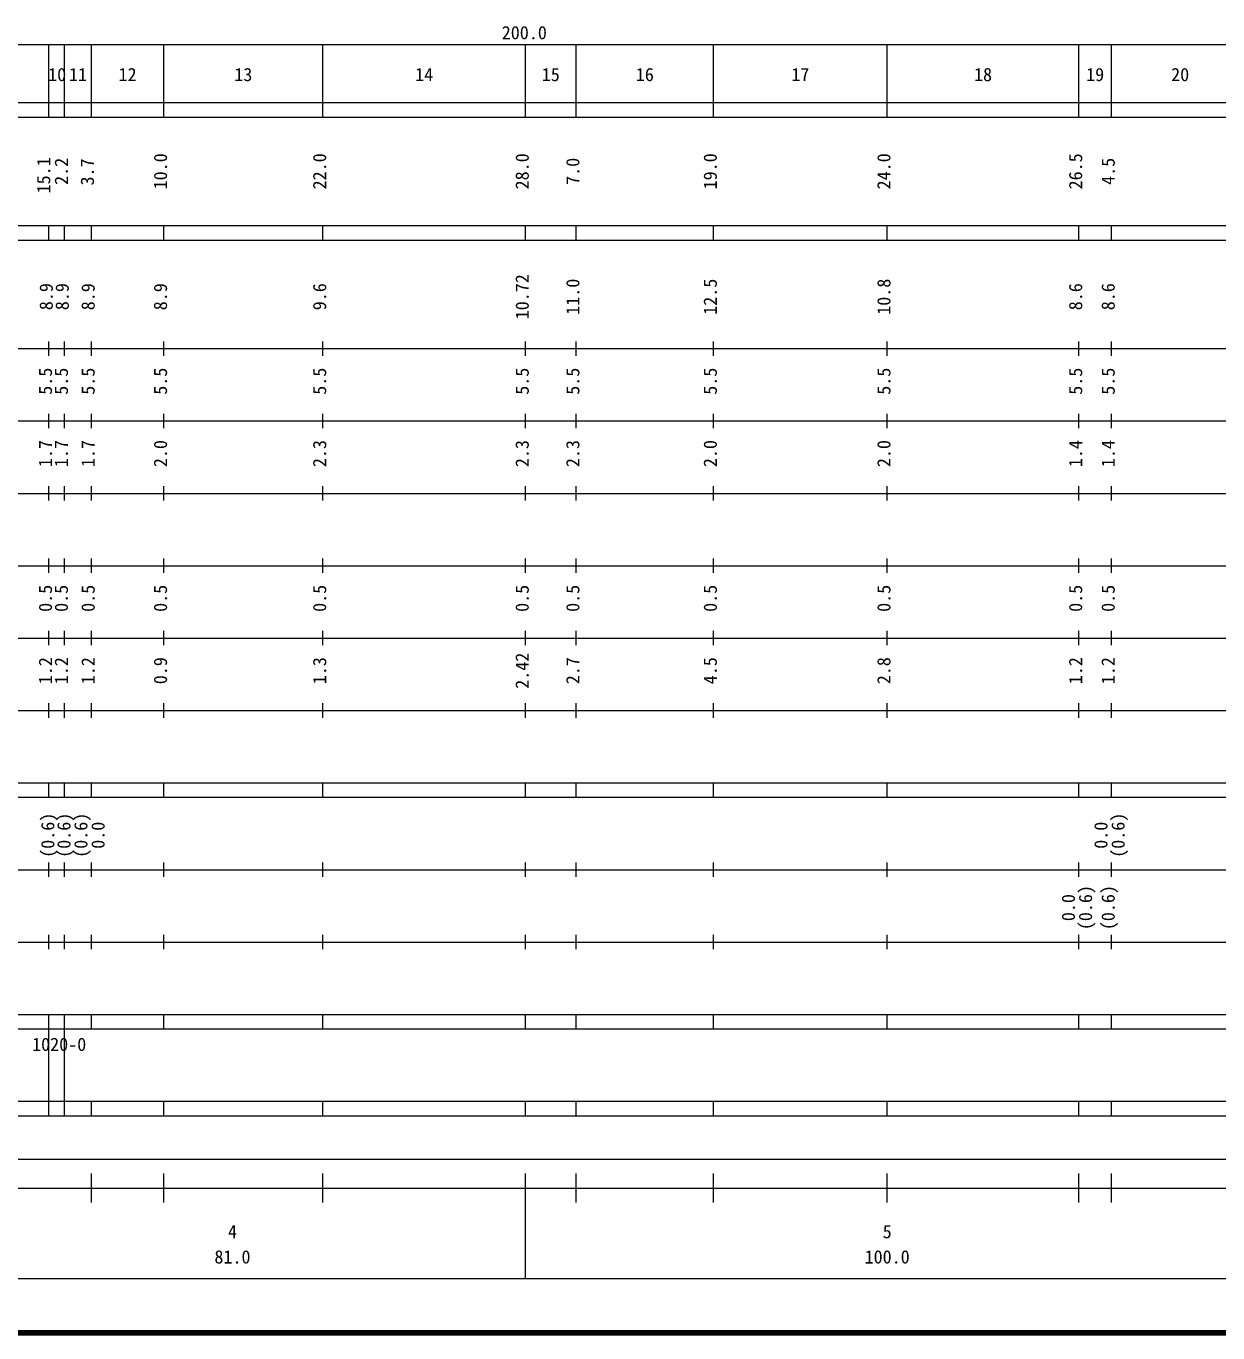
# Model space of a CAD drawing. Units: millimetres on the paper. Extents: x 40 to 680, y 20 to 380.
# Drawn here: x 199 to 363.7, y 20 to 200.6 of the extents above; entities that cross this region are included whole.
import ezdxf
from ezdxf.enums import TextEntityAlignment as Align

# ---------------------------------------------------------------- set-up
doc = ezdxf.new("R2010")
doc.units = ezdxf.units.MM
doc.layers.add('M-TTL', color=2, linetype='Continuous', lineweight=140)
doc.layers.add('M-TTL-BAND', color=7, linetype='Continuous', lineweight=13)
doc.styles.add('ＭＳ ゴシック', font='')
doc.styles.get('ＭＳ ゴシック').set_extended_font_data('MS Gothic')

msp = doc.modelspace()

# ---------------------------------------------------------------- linework, layer by layer
at = {"layer": 'M-TTL'}
msp.add_line((40, 20), (680, 20), dxfattribs=at)
at = {"layer": 'M-TTL-BAND'}
for p, q in [((68, 198), (579, 198)), ((202.1, 188), (202.1, 198)), ((204.3, 188), (204.3, 198)), ((208, 188), (208, 198)), ((218, 188), (218, 198)), ((240, 188), (240, 198)), ((268, 188), (268, 198)), ((275, 188), (275, 198)), ((294, 188), (294, 198)), ((318, 188), (318, 198)), ((344.5, 188), (344.5, 198)), ((349, 188), (349, 198)), ((40, 190), (579, 190)), ((40, 188), (579, 188)), ((40, 173), (579, 173)), ((202.1, 171), (202.1, 173)), ((204.3, 171), (204.3, 173)), ((208, 171), (208, 173)), ((218, 171), (218, 173)), ((240, 171), (240, 173)), ((268, 171), (268, 173)), ((275, 171), (275, 173)), ((294, 171), (294, 173)), ((318, 171), (318, 173)), ((344.5, 171), (344.5, 173)), ((349, 171), (349, 173)), ((40, 171), (579, 171)), ((40, 156), (579, 156)), ((202.1, 155), (202.1, 157)), ((204.3, 155), (204.3, 157)), ((208, 155), (208, 157)), ((218, 155), (218, 157)), ((240, 155), (240, 157)), ((268, 155), (268, 157)), ((275, 155), (275, 157)), ((294, 155), (294, 157)), ((318, 155), (318, 157)), ((344.5, 155), (344.5, 157)), ((349, 155), (349, 157)), ((202.1, 145), (202.1, 147)), ((204.3, 145), (204.3, 147)), ((208, 145), (208, 147)), ((218, 145), (218, 147)), ((240, 145), (240, 147)), ((268, 145), (268, 147)), ((275, 145), (275, 147)), ((294, 145), (294, 147)), ((318, 145), (318, 147)), ((344.5, 145), (344.5, 147)), ((349, 145), (349, 147)), ((46, 146), (579, 146)), ((52, 136), (579, 136)), ((202.1, 135), (202.1, 137)), ((204.3, 135), (204.3, 137)), ((208, 135), (208, 137)), ((218, 135), (218, 137)), ((240, 135), (240, 137)), ((268, 135), (268, 137)), ((275, 135), (275, 137)), ((294, 135), (294, 137)), ((318, 135), (318, 137)), ((344.5, 135), (344.5, 137)), ((349, 135), (349, 137)), ((202.1, 125), (202.1, 127)), ((204.3, 125), (204.3, 127)), ((208, 125), (208, 127)), ((218, 125), (218, 127)), ((240, 125), (240, 127)), ((268, 125), (268, 127)), ((275, 125), (275, 127)), ((294, 125), (294, 127)), ((318, 125), (318, 127)), ((344.5, 125), (344.5, 127)), ((349, 125), (349, 127)), ((46, 126), (579, 126)), ((52, 116), (579, 116)), ((202.1, 115), (202.1, 117)), ((204.3, 115), (204.3, 117)), ((208, 115), (208, 117)), ((218, 115), (218, 117)), ((240, 115), (240, 117)), ((268, 115), (268, 117)), ((275, 115), (275, 117)), ((294, 115), (294, 117)), ((318, 115), (318, 117)), ((344.5, 115), (344.5, 117)), ((349, 115), (349, 117)), ((202.1, 105), (202.1, 107)), ((204.3, 105), (204.3, 107)), ((208, 105), (208, 107)), ((218, 105), (218, 107)), ((240, 105), (240, 107)), ((268, 105), (268, 107)), ((275, 105), (275, 107)), ((294, 105), (294, 107)), ((318, 105), (318, 107)), ((344.5, 105), (344.5, 107)), ((349, 105), (349, 107)), ((46, 106), (579, 106)), ((40, 96), (579, 96)), ((202.1, 94), (202.1, 96)), ((204.3, 94), (204.3, 96)), ((208, 94), (208, 96)), ((218, 94), (218, 96)), ((240, 94), (240, 96)), ((268, 94), (268, 96)), ((275, 94), (275, 96)), ((294, 94), (294, 96)), ((318, 94), (318, 96)), ((344.5, 94), (344.5, 96)), ((349, 94), (349, 96)), ((40, 94), (579, 94)), ((202.1, 83), (202.1, 85)), ((204.3, 83), (204.3, 85)), ((208, 83), (208, 85)), ((218, 83), (218, 85)), ((240, 83), (240, 85)), ((268, 83), (268, 85)), ((275, 83), (275, 85)), ((294, 83), (294, 85)), ((318, 83), (318, 85)), ((344.5, 83), (344.5, 85)), ((349, 83), (349, 85)), ((49, 84), (579, 84)), ((202.1, 73), (202.1, 75)), ((204.3, 73), (204.3, 75)), ((208, 73), (208, 75)), ((218, 73), (218, 75)), ((240, 73), (240, 75)), ((268, 73), (268, 75)), ((275, 73), (275, 75)), ((294, 73), (294, 75)), ((318, 73), (318, 75)), ((344.5, 73), (344.5, 75)), ((349, 73), (349, 75)), ((40, 74), (579, 74)), ((40, 64), (579, 64)), ((202.1, 62), (202.1, 64)), ((204.3, 62), (204.3, 64)), ((208, 62), (208, 64)), ((218, 62), (218, 64)), ((240, 62), (240, 64)), ((268, 62), (268, 64)), ((275, 62), (275, 64)), ((294, 62), (294, 64)), ((318, 62), (318, 64)), ((344.5, 62), (344.5, 64)), ((349, 62), (349, 64)), ((40, 62), (579, 62)), ((202.1, 52), (202.1, 62)), ((204.3, 52), (204.3, 62)), ((40, 52), (579, 52)), ((202.1, 50), (202.1, 52)), ((204.3, 50), (204.3, 52)), ((208, 50), (208, 52)), ((218, 50), (218, 52)), ((240, 50), (240, 52)), ((268, 50), (268, 52)), ((275, 50), (275, 52)), ((294, 50), (294, 52)), ((318, 50), (318, 52)), ((344.5, 50), (344.5, 52)), ((349, 50), (349, 52)), ((40, 50), (579, 50)), ((71, 44), (565, 44)), ((208, 38), (208, 42)), ((218, 38), (218, 42)), ((240, 38), (240, 42)), ((268, 27.5), (268, 42)), ((275, 38), (275, 42)), ((294, 38), (294, 42)), ((318, 38), (318, 42)), ((344.5, 38), (344.5, 42)), ((349, 38), (349, 42)), ((40, 40), (579, 40)), ((68, 27.5), (579, 27.5))]:
    msp.add_line(p, q, dxfattribs=at)

# ---------------------------------------------------------------- texts
at = {"layer": 'M-TTL-BAND', "style": 'ＭＳ ゴシック'}
for s, p in [('200.0', (264.719, 198.195)), ('10', (202.018, 192.405)), ('11', (204.893, 192.405)), ('12', (211.75, 192.405)), ('13', (227.75, 192.405)), ('14', (252.75, 192.405)), ('15', (270.25, 192.405)), ('16', (283.25, 192.405)), ('17', (304.75, 192.405)), ('18', (330, 192.405)), ('19', (345.5, 192.405)), ('20', (357.25, 192.405)), ('1020-0', (199.8, 58.405)), ('4', (226.875, 32.523)), ('5', (317.375, 32.523)), ('81.0', (225, 29.033)), ('100.0', (314.875, 29.033))]:
    msp.add_text(s, height=1.833, dxfattribs=at).set_placement(p, align=Align.BOTTOM_LEFT)
for s, p in [('10.0', (219, 178)), ('22.0', (241, 178)), ('28.0', (269, 178)), ('19.0', (295, 178)), ('24.0', (319, 178)), ('26.5', (345.5, 178)), ('15.1', (202.858, 177.449)), ('2.2', (205.3, 178.625)), ('3.7', (208.889, 178.538)), ('7.0', (276, 178.625)), ('4.5', (350, 178.625)), ('10.72', (269, 160.049)), ('8.9', (203.208, 161.31)), ('8.9', (205.418, 161.31)), ('8.9', (209, 161.299)), ('8.9', (219, 161.299)), ('9.6', (241, 161.299)), ('11.0', (276, 160.674)), ('12.5', (295, 160.674)), ('10.8', (319, 160.674)), ('8.6', (345.5, 161.299)), ('8.6', (350, 161.299)), ('5.5', (203.1, 149.625)), ('5.5', (205.3, 149.625)), ('5.5', (209, 149.625)), ('5.5', (219, 149.625)), ('5.5', (241, 149.625)), ('5.5', (269, 149.625)), ('5.5', (276, 149.625)), ('5.5', (295, 149.625)), ('5.5', (319, 149.625)), ('5.5', (345.5, 149.625)), ('5.5', (350, 149.625)), ('1.7', (203.1, 139.625)), ('1.7', (205.3, 139.625)), ('1.7', (209, 139.625)), ('2.0', (219, 139.625)), ('2.3', (241, 139.625)), ('2.3', (269, 139.625)), ('2.3', (276, 139.625)), ('2.0', (295, 139.625)), ('2.0', (319, 139.625)), ('1.4', (345.5, 139.625)), ('1.4', (350, 139.625)), ('0.5', (203.1, 119.625)), ('0.5', (205.3, 119.625)), ('0.5', (209, 119.625)), ('0.5', (219, 119.625)), ('0.5', (241, 119.625)), ('0.5', (269, 119.625)), ('0.5', (276, 119.625)), ('0.5', (295, 119.625)), ('0.5', (319, 119.625)), ('0.5', (345.5, 119.625)), ('0.5', (350, 119.625)), ('2.42', (269, 109)), ('1.2', (203.1, 109.625)), ('1.2', (205.3, 109.625)), ('1.2', (209, 109.625)), ('0.9', (219, 109.625)), ('1.3', (241, 109.625)), ('2.7', (276, 109.625)), ('4.5', (295, 109.625)), ('2.8', (319, 109.625)), ('1.2', (345.5, 109.625)), ('1.2', (350, 109.625)), ('(0.6)', (203.422, 85.639)), ('(0.6)', (205.662, 85.639)), ('(0.6)', (208, 85.639)), ('0.0', (210.37, 86.889)), ('0.0', (349, 86.889)), ('(0.6)', (351.37, 85.639)), ('(0.6)', (346.87, 75.639)), ('(0.6)', (350, 75.639)), ('0.0', (344.5, 76.889))]:
    msp.add_text(s, height=1.833, rotation=90, dxfattribs=at).set_placement(p, align=Align.BOTTOM_LEFT)

doc.saveas('drawing.dxf')
